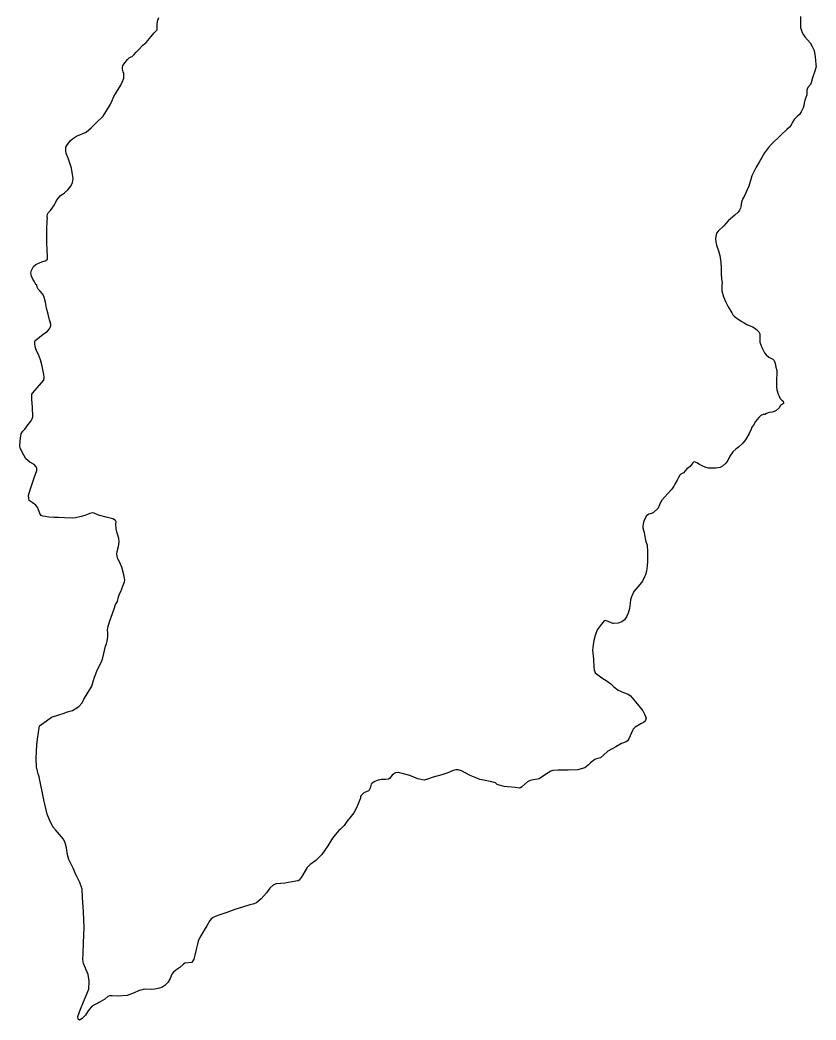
# Model space of a CAD drawing. Header units: millimetres. Extents: x 163919 to 195198, y 430116 to 478891.
# Drawn here: x 171621 to 175120, y 430116 to 434510 of the extents above; entities that cross this region are included whole.
import ezdxf

# ---------------------------------------------------------------- set-up
doc = ezdxf.new("R2010")
doc.units = ezdxf.units.MM
doc.layers.add('#SK(지방하천)_1', color=6, linetype='Continuous')
doc.layers.add('#SK(지방하천)_2', color=6, linetype='Continuous')

msp = doc.modelspace()

# ---------------------------------------------------------------- linework, layer by layer
at = {"layer": '#SK(지방하천)_1'}
msp.add_lwpolyline([(175051.4, 434525.8), (175051.6, 434497.4), (175052.6, 434477.7), (175059.5, 434455.5), (175065.2, 434445.2), (175071, 434436.5), (175082.7, 434422.9), (175094, 434410.5), (175101.2, 434397.2), (175111.9, 434376.2), (175116.7, 434348), (175118.3, 434333.9), (175119.6, 434313.1), (175120.1, 434305.4), (175114.7, 434285.9), (175105.4, 434255.8), (175099.2, 434233.9), (175095.6, 434226.7), (175084.4, 434213.6), (175081.3, 434206.1), (175080.2, 434201.3), (175080.3, 434191.6), (175079.4, 434180.8), (175071.3, 434157.6), (175068.1, 434144.7), (175065.9, 434134.5), (175063.1, 434124.8), (175059.3, 434114.8), (175054.7, 434106), (175047.2, 434095.5), (175037.1, 434085.8), (175033.1, 434082.3), (175024.7, 434073), (175017.5, 434061.9), (175010.9, 434048.3), (175004.2, 434039.3), (174992.3, 434029.3), (174967.4, 434004.9), (174923.6, 433963.8), (174910.6, 433949.4), (174893.1, 433926.1), (174870.5, 433886.1), (174857.1, 433863.8), (174838.6, 433824.7), (174824.2, 433780.5), (174804.4, 433734.6), (174798.5, 433725.2), (174793.1, 433709.8), (174789.2, 433688.7), (174788.7, 433683.1), (174784.5, 433674.3), (174777.5, 433665.3), (174763.6, 433652.7), (174735.6, 433629.1), (174715.1, 433605.6), (174690.4, 433582.9), (174683.4, 433573.4), (174679.4, 433559.1), (174679, 433548.9), (174680.5, 433534.8), (174683.2, 433521.1), (174691.2, 433495.3), (174697.1, 433475.4), (174701.6, 433445), (174702.6, 433420.3), (174703.4, 433393.5), (174704.5, 433374.7), (174707, 433355.6), (174706.6, 433344.4), (174705.6, 433329.9), (174706.4, 433320.3), (174713.6, 433293.7), (174723.6, 433269.9), (174733.9, 433249.3), (174750.7, 433223.1), (174754.5, 433214.9), (174762.4, 433207.2), (174777.4, 433196), (174793.8, 433184.7), (174804.2, 433178.8), (174816.3, 433172.8), (174826.9, 433167.2), (174842, 433162), (174859.1, 433150.7), (174869, 433139.9), (174872.7, 433131.2), (174872.8, 433111.4), (174872.6, 433099.9), (174873.2, 433094.9), (174881.4, 433071.8), (174893.7, 433047.3), (174900.7, 433039.6), (174913.3, 433028.5), (174930, 433019.3), (174935.9, 433013.5), (174940.1, 433000.1), (174943.6, 432984.2), (174948.3, 432969.9), (174948.5, 432957), (174946.2, 432930.8), (174946.6, 432908.2), (174945.9, 432898), (174948.6, 432885.5), (174954.5, 432865.7), (174957.5, 432857.5), (174961.7, 432848.5), (174969.9, 432840), (174975.8, 432835.4), (174977.8, 432829.1), (174977.8, 432825), (174964.6, 432815.6), (174957.6, 432806.2), (174944.6, 432794.1), (174935.6, 432789.2), (174926.8, 432786.9), (174914.2, 432786.2), (174902, 432781.1), (174895.7, 432777.3), (174887.2, 432776.7), (174877.5, 432771.6), (174869.5, 432763.9), (174854.8, 432746.4), (174844.7, 432730.4), (174838.2, 432720.5), (174834.4, 432712.4), (174825.6, 432693.3), (174810.9, 432665.2), (174798, 432651.1), (174780, 432633.9), (174767.8, 432624.6), (174755.1, 432613.1), (174741.8, 432593.9), (174732.1, 432575.2), (174724.3, 432562.4), (174709.3, 432549.2), (174698.4, 432543.5), (174679.5, 432541.3), (174661.2, 432540.4), (174648.2, 432541.1), (174637.3, 432544.1), (174625.5, 432548.5), (174608.5, 432556.7), (174596, 432563.7), (174587.2, 432568.9), (174582.2, 432567.8), (174578.8, 432563.7), (174575, 432557.9), (174567.2, 432547.8), (174552.5, 432538.5), (174544.5, 432529.5), (174537.3, 432520.4), (174526.3, 432514), (174522.1, 432509.8), (174516.4, 432500), (174509.8, 432488.5), (174500.3, 432470.3), (174495.4, 432461.8), (174485.8, 432448.1), (174468.4, 432429.3), (174442.4, 432399.8), (174434.5, 432386.6), (174432.8, 432380.1), (174426.7, 432365.8), (174406.3, 432346.3), (174397.6, 432341), (174385.8, 432338.6), (174374.9, 432331), (174367.1, 432318.8), (174361.7, 432303.9), (174358.3, 432286), (174359.1, 432278.4), (174365.1, 432258.3), (174368.7, 432232.2), (174372.1, 432218.2), (174378.4, 432202.8), (174379.9, 432172.9), (174379.6, 432144), (174379.1, 432130.7), (174377.6, 432111.1), (174375.4, 432088.9), (174370.9, 432071.9), (174367, 432062.8), (174357.7, 432045.1), (174345.9, 432029), (174319.6, 431998.8), (174309, 431975.3), (174304.5, 431962.6), (174302.8, 431947.8), (174300.5, 431924.3), (174294.2, 431903.6), (174287.3, 431888.2), (174278.3, 431875.2), (174266.3, 431865.9), (174250.7, 431860), (174230.4, 431857.9), (174227.7, 431858.5), (174213.6, 431863.7), (174202, 431869.3), (174194.3, 431871.9), (174188.6, 431869.6), (174171.9, 431848.5), (174158.2, 431829.9), (174148.9, 431806), (174143.2, 431783.6), (174141.2, 431764.6), (174137.8, 431741.7), (174141.8, 431701), (174143.1, 431666.2), (174145.2, 431654.3), (174150, 431642.3), (174166.4, 431628.5), (174178.2, 431619.3), (174202.2, 431604.4), (174218.4, 431592.6), (174231.8, 431579.7), (174251.1, 431564.9), (174273.9, 431555.9), (174294.7, 431547.3), (174304.5, 431540), (174334.2, 431505.9), (174353.6, 431482.4), (174358.3, 431474.9), (174365.6, 431459.4), (174371.3, 431449.6), (174373.5, 431442), (174371.3, 431433.2), (174369.6, 431429.2), (174362.5, 431423.4), (174350.4, 431418), (174325.4, 431402.3), (174317.2, 431393.8), (174314.1, 431388.7), (174298.5, 431355.1), (174292, 431342.6), (174286, 431338.8), (174265.8, 431331), (174240.6, 431316.2), (174224.5, 431308.1), (174205, 431296.9), (174185.9, 431279.7), (174172.4, 431268.3), (174156, 431263.7), (174148.2, 431261.5), (174129.3, 431246), (174120.3, 431237), (174113, 431231), (174103.6, 431224.8), (174088.1, 431219.7), (174073, 431216), (174030.8, 431214.2), (174001.2, 431214), (173985, 431214.1), (173963.8, 431212.1), (173954.3, 431210), (173942.3, 431202.1), (173918.5, 431186), (173903.4, 431176), (173895.4, 431173.7), (173876.9, 431171.5), (173863.5, 431169), (173852.2, 431162.6), (173827.8, 431141), (173821.8, 431136.3), (173816.5, 431135.3), (173798.3, 431138.3), (173763.6, 431141), (173748.8, 431142.8), (173728.1, 431147.5), (173718.3, 431151.4), (173711.2, 431158.2), (173694.7, 431163.2), (173650.6, 431171), (173642.3, 431173), (173622.3, 431181.2), (173599.8, 431190.5), (173561.7, 431210.5), (173547.2, 431215), (173536.5, 431215.9), (173525.7, 431212), (173501.8, 431202.5), (173474.8, 431193.1), (173436.7, 431182.8), (173413, 431173.7), (173398, 431169.8), (173370.7, 431175.5), (173335.5, 431191), (173307.5, 431197.8), (173284, 431203.3), (173272.3, 431202.8), (173266.1, 431199.5), (173262.6, 431196.7), (173257.8, 431191.4), (173245.4, 431177.2), (173240.9, 431174.5), (173227.5, 431173.3), (173210.7, 431172.5), (173195.6, 431170.7), (173180.8, 431163.7), (173169.1, 431157), (173164.8, 431151.8), (173160.1, 431134.1), (173155.6, 431126), (173152.8, 431123.8), (173132.4, 431113.6), (173127.7, 431109.6), (173121.4, 431102.1), (173118.7, 431097.6), (173117.5, 431091.5), (173114.2, 431079.9), (173108.4, 431065.4), (173102.3, 431051.7), (173088.3, 431026.4), (173076.9, 431011.9), (173057.5, 430988.3), (173045.5, 430970.1), (173030, 430955.1), (173023.5, 430948.6), (172999.9, 430920.7), (172990.1, 430908.1), (172974.4, 430881.2), (172947.9, 430843.5), (172921.1, 430816.6), (172896.1, 430798.8), (172884, 430786), (172874.4, 430770.9), (172864.4, 430753.4), (172857.4, 430742.5), (172848.8, 430730.5), (172844.1, 430727.8), (172834.5, 430725.5), (172800.9, 430720.8), (172786, 430718), (172768.2, 430716), (172747.8, 430715), (172735.8, 430710.2), (172720.2, 430695.8), (172711.9, 430684.9), (172704.8, 430675.4), (172681.7, 430648.2), (172671.7, 430639.3), (172660.6, 430631.4), (172644.1, 430625.4), (172631.6, 430622), (172599.5, 430612.1), (172565.1, 430602), (172531, 430589.2), (172500.2, 430578.1), (172478.9, 430570.9), (172464.9, 430563.6), (172455.7, 430553.5), (172442.6, 430530.5), (172431, 430510.6), (172412.2, 430478.6), (172404.8, 430462.6), (172399.7, 430443.8), (172395.7, 430426.1), (172390.1, 430401.7), (172385.5, 430383.1), (172376.6, 430369.4), (172345.5, 430365.3), (172340.3, 430362.2), (172324.3, 430347.3), (172306, 430335.4), (172294.4, 430325.4), (172288.3, 430317.4), (172281.4, 430298.3), (172271.2, 430280.7), (172257.5, 430268.1), (172244.3, 430259.2), (172235.1, 430256), (172213.4, 430251.7), (172201.1, 430250.6), (172168.4, 430251.2), (172146.8, 430245.5), (172142.4, 430244.4), (172123, 430235.5), (172092.9, 430223.2), (172052.6, 430220.3), (172026.3, 430222.3), (172014.2, 430222.1), (172007.9, 430218.8), (171994.2, 430207.9), (171973.9, 430195.9), (171949.5, 430183.5), (171936, 430174.5), (171925.7, 430162.9), (171918.7, 430152.5), (171909.1, 430137.2), (171895.3, 430122.6), (171883.1, 430116.1), (171876.7, 430120.2), (171875.6, 430131.1), (171887, 430164.3), (171900.8, 430196.5), (171923.5, 430252), (171925.9, 430287.1), (171921.1, 430315.7), (171900.7, 430364.2), (171898.3, 430382.4), (171899.4, 430408.1), (171900.7, 430455.2), (171903.1, 430522.1), (171899.9, 430591.2), (171896.7, 430653.8), (171894.3, 430691.5), (171884.7, 430721), (171867.4, 430755.1), (171855.5, 430784), (171835.6, 430821.8), (171830.1, 430841.7), (171825.5, 430872.1), (171819.9, 430894.9), (171812.1, 430911.2), (171777.1, 430951.4), (171766.1, 430965.5), (171750.9, 430996), (171741.5, 431020.1), (171726.8, 431083.3), (171705.2, 431184.1), (171701.5, 431197.8), (171698, 431209.8), (171694.6, 431228.2), (171692.9, 431264.7), (171695.2, 431325.3), (171697.7, 431350.5), (171707.8, 431408.9), (171738.1, 431430.9), (171759.8, 431446.5), (171792, 431456.7), (171811.2, 431463.2), (171830, 431470.1), (171852.1, 431476.7), (171864.3, 431482.8), (171879.8, 431494.2), (171894.1, 431510.5), (171902.4, 431525.4), (171911.9, 431541.6), (171937, 431583.3), (171940.2, 431593.2), (171949.4, 431622.5), (171961.4, 431656.8), (171979.4, 431690.3), (171985.5, 431707.8), (171997.9, 431758.6), (172001.3, 431769.6), (172005.5, 431787.9), (172007.8, 431803), (172007.8, 431816.8), (172006.6, 431831), (172009, 431846.9), (172017.5, 431874.8), (172022.5, 431885.5), (172034.9, 431922.8), (172041.5, 431941.2), (172049.6, 431955.4), (172054.5, 431975.2), (172059.1, 431988.8), (172064.8, 431999.2), (172077.9, 432033.4), (172081.1, 432042.1), (172081.8, 432048.6), (172078.3, 432072.3), (172068.4, 432105.9), (172056.7, 432131.8), (172052.1, 432142.2), (172048.2, 432153.7), (172047.5, 432164.3), (172048.4, 432175.1), (172054.2, 432196), (172056.5, 432207.1), (172057.2, 432217.7), (172055.4, 432232.3), (172046.8, 432261.8), (172043.9, 432273.5), (172042.3, 432296), (172043.8, 432305.7), (172041.1, 432311.6), (172029.8, 432317.8), (172000, 432325.6), (171967.1, 432334.7), (171947.1, 432342.7), (171940, 432345), (171928.4, 432342.1), (171906, 432332.6), (171890.6, 432328.5), (171865.3, 432322.7), (171850.6, 432320.5), (171816.7, 432322.5), (171789.1, 432324.3), (171770.2, 432324.7), (171748.4, 432325.8), (171732, 432328.5), (171722.4, 432329.4), (171714.2, 432333.2), (171708.9, 432341.6), (171700.4, 432366.2), (171691, 432377.7), (171674.8, 432389.9), (171661.3, 432398.2), (171660.1, 432408), (171659, 432420.5), (171666, 432446), (171683.8, 432498), (171695.4, 432530.6), (171695.2, 432540.2), (171692.3, 432547.2), (171683.4, 432556.9), (171665.2, 432567.9), (171647, 432582), (171637.6, 432598.2), (171622.1, 432629.3), (171621.4, 432640), (171623.3, 432673.8), (171626, 432691.6), (171634.6, 432703.8), (171642.1, 432711.6), (171657, 432733.3), (171664.8, 432741.1), (171670.9, 432749.4), (171675.2, 432757.9), (171677.9, 432766.2), (171676.5, 432809.1), (171673.7, 432843.1), (171673.4, 432866.5), (171677.6, 432872.5), (171726.2, 432928), (171727.7, 432940.1), (171726, 432952.4), (171718.4, 432989.7), (171712, 433017.4), (171703.4, 433039.7), (171695.8, 433054.2), (171689.9, 433070.3), (171686, 433085.3), (171686.2, 433094), (171688.4, 433101.6), (171693.4, 433106.9), (171722, 433128.3), (171741.9, 433143.4), (171750.7, 433152.5), (171754.4, 433159.2), (171757.4, 433167.2), (171756.6, 433174.1), (171751.2, 433192.5), (171744.9, 433217.9), (171738.4, 433243.5), (171733.3, 433269.7), (171725.7, 433296.5), (171719.7, 433307), (171709.8, 433318.1), (171701.9, 433327), (171697.6, 433336.1), (171694.7, 433346.2), (171690.6, 433348.3), (171683.1, 433362.2), (171678.1, 433371), (171672.1, 433384.7), (171669.5, 433397.8), (171672.3, 433409.1), (171680.3, 433426.5), (171690.9, 433436.4), (171709.9, 433444.8), (171721.2, 433448.3), (171732.2, 433451.3), (171739.2, 433455.8), (171742.4, 433459.2), (171742.6, 433463.2), (171742.2, 433471.3), (171740, 433530.2), (171739.9, 433589.3), (171740.6, 433627.1), (171740.4, 433631.1), (171742, 433637.8), (171740.9, 433642.1), (171741, 433648.3), (171742.8, 433656.4), (171745.3, 433662.4), (171755.4, 433672.4), (171773.2, 433697.9), (171779.5, 433711.3), (171785.9, 433723.6), (171797.8, 433737), (171817.6, 433751.4), (171831.3, 433764), (171843.9, 433779), (171852.2, 433794.6), (171854.7, 433814.2), (171848.5, 433859), (171833.4, 433902.6), (171824.5, 433924.2), (171822.9, 433936.2), (171822.7, 433946.1), (171823.5, 433951.6), (171826.9, 433958.6), (171841.3, 433979.6), (171851.5, 433987.4), (171870.3, 433999), (171911.7, 434016.6), (171933.6, 434036.7), (171956.8, 434057.6), (171987.5, 434087.5), (172018.3, 434137.3), (172026.8, 434155.8), (172033.3, 434173.5), (172045.6, 434193.3), (172064, 434224.1), (172070.7, 434237.3), (172078.2, 434254), (172078.3, 434275.6), (172075.1, 434283.1), (172071.9, 434293.5), (172071.6, 434302.4), (172072.9, 434308.9), (172078, 434316), (172094.5, 434336.2), (172103.1, 434345.8), (172114.6, 434350), (172121.1, 434356.9), (172132.7, 434369.5), (172143.1, 434380.6), (172162, 434399.9), (172175.5, 434411.5), (172198.4, 434437.7), (172211.6, 434454.4), (172224.9, 434467.6), (172223.6, 434489.6), (172226.2, 434504.5), (172232.3, 434521)], dxfattribs=at)
at = {"layer": '#SK(지방하천)_2'}
msp.add_lwpolyline([(175051.4, 434525.8), (175051.6, 434497.4), (175052.6, 434477.7), (175059.5, 434455.5), (175065.2, 434445.2), (175071, 434436.5), (175082.7, 434422.9), (175094, 434410.5), (175101.2, 434397.2), (175111.9, 434376.2), (175116.7, 434348), (175118.3, 434333.9), (175119.6, 434313.1), (175120.1, 434305.4), (175114.7, 434285.9), (175105.4, 434255.8), (175099.2, 434233.9), (175095.6, 434226.7), (175084.4, 434213.6), (175081.3, 434206.1), (175080.2, 434201.3), (175080.3, 434191.6), (175079.4, 434180.8), (175071.3, 434157.6), (175068.1, 434144.7), (175065.9, 434134.5), (175063.1, 434124.8), (175059.3, 434114.8), (175054.7, 434106), (175047.2, 434095.5), (175037.1, 434085.8), (175033.1, 434082.3), (175024.7, 434073), (175017.5, 434061.9), (175010.9, 434048.3), (175004.2, 434039.3), (174992.3, 434029.3), (174967.4, 434004.9), (174923.6, 433963.8), (174910.6, 433949.4), (174893.1, 433926.1), (174870.5, 433886.1), (174857.1, 433863.8), (174838.6, 433824.7), (174824.2, 433780.5), (174804.4, 433734.6), (174798.5, 433725.2), (174793.1, 433709.8), (174789.2, 433688.7), (174788.7, 433683.1), (174784.5, 433674.3), (174777.5, 433665.3), (174763.6, 433652.7), (174735.6, 433629.1), (174715.1, 433605.6), (174690.4, 433582.9), (174683.4, 433573.4), (174679.4, 433559.1), (174679, 433548.9), (174680.5, 433534.8), (174683.2, 433521.1), (174691.2, 433495.3), (174697.1, 433475.4), (174701.6, 433445), (174702.6, 433420.3), (174703.4, 433393.5), (174704.5, 433374.7), (174707, 433355.6), (174706.6, 433344.4), (174705.6, 433329.9), (174706.4, 433320.3), (174713.6, 433293.7), (174723.6, 433269.9), (174733.9, 433249.3), (174750.7, 433223.1), (174754.5, 433214.9), (174762.4, 433207.2), (174777.4, 433196), (174793.8, 433184.7), (174804.2, 433178.8), (174816.3, 433172.8), (174826.9, 433167.2), (174842, 433162), (174859.1, 433150.7), (174869, 433139.9), (174872.7, 433131.2), (174872.8, 433111.4), (174872.6, 433099.9), (174873.2, 433094.9), (174881.4, 433071.8), (174893.7, 433047.3), (174900.7, 433039.6), (174913.3, 433028.5), (174930, 433019.3), (174935.9, 433013.5), (174940.1, 433000.1), (174943.6, 432984.2), (174948.3, 432969.9), (174948.5, 432957), (174946.2, 432930.8), (174946.6, 432908.2), (174945.9, 432898), (174948.6, 432885.5), (174954.5, 432865.7), (174957.5, 432857.5), (174961.7, 432848.5), (174969.9, 432840), (174975.8, 432835.4), (174977.8, 432829.1), (174977.8, 432825), (174964.6, 432815.6), (174957.6, 432806.2), (174944.6, 432794.1), (174935.6, 432789.2), (174926.8, 432786.9), (174914.2, 432786.2), (174902, 432781.1), (174895.7, 432777.3), (174887.2, 432776.7), (174877.5, 432771.6), (174869.5, 432763.9), (174854.8, 432746.4), (174844.7, 432730.4), (174838.2, 432720.5), (174834.4, 432712.4), (174825.6, 432693.3), (174810.9, 432665.2), (174798, 432651.1), (174780, 432633.9), (174767.8, 432624.6), (174755.1, 432613.1), (174741.8, 432593.9), (174732.1, 432575.2), (174724.3, 432562.4), (174709.3, 432549.2), (174698.4, 432543.5), (174679.5, 432541.3), (174661.2, 432540.4), (174648.2, 432541.1), (174637.3, 432544.1), (174625.5, 432548.5), (174608.5, 432556.7), (174596, 432563.7), (174587.2, 432568.9), (174582.2, 432567.8), (174578.8, 432563.7), (174575, 432557.9), (174567.2, 432547.8), (174552.5, 432538.5), (174544.5, 432529.5), (174537.3, 432520.4), (174526.3, 432514), (174522.1, 432509.8), (174516.4, 432500), (174509.8, 432488.5), (174500.3, 432470.3), (174495.4, 432461.8), (174485.8, 432448.1), (174468.4, 432429.3), (174442.4, 432399.8), (174434.5, 432386.6), (174432.8, 432380.1), (174426.7, 432365.8), (174406.3, 432346.3), (174397.6, 432341), (174385.8, 432338.6), (174374.9, 432331), (174367.1, 432318.8), (174361.7, 432303.9), (174358.3, 432286), (174359.1, 432278.4), (174365.1, 432258.3), (174368.7, 432232.2), (174372.1, 432218.2), (174378.4, 432202.8), (174379.9, 432172.9), (174379.6, 432144), (174379.1, 432130.7), (174377.6, 432111.1), (174375.4, 432088.9), (174370.9, 432071.9), (174367, 432062.8), (174357.7, 432045.1), (174345.9, 432029), (174319.6, 431998.8), (174309, 431975.3), (174304.5, 431962.6), (174302.8, 431947.8), (174300.5, 431924.3), (174294.2, 431903.6), (174287.3, 431888.2), (174278.3, 431875.2), (174266.3, 431865.9), (174250.7, 431860), (174230.4, 431857.9), (174227.7, 431858.5), (174213.6, 431863.7), (174202, 431869.3), (174194.3, 431871.9), (174188.6, 431869.6), (174171.9, 431848.5), (174158.2, 431829.9), (174148.9, 431806), (174143.2, 431783.6), (174141.2, 431764.6), (174137.8, 431741.7), (174141.8, 431701), (174143.1, 431666.2), (174145.2, 431654.3), (174150, 431642.3), (174166.4, 431628.5), (174178.2, 431619.3), (174202.2, 431604.4), (174218.4, 431592.6), (174231.8, 431579.7), (174251.1, 431564.9), (174273.9, 431555.9), (174294.7, 431547.3), (174304.5, 431540), (174334.2, 431505.9), (174353.6, 431482.4), (174358.3, 431474.9), (174365.6, 431459.4), (174371.3, 431449.6), (174373.5, 431442), (174371.3, 431433.2), (174369.6, 431429.2), (174362.5, 431423.4), (174350.4, 431418), (174325.4, 431402.3), (174317.2, 431393.8), (174314.1, 431388.7), (174298.5, 431355.1), (174292, 431342.6), (174286, 431338.8), (174265.8, 431331), (174240.6, 431316.2), (174224.5, 431308.1), (174205, 431296.9), (174185.9, 431279.7), (174172.4, 431268.3), (174156, 431263.7), (174148.2, 431261.5), (174129.3, 431246), (174120.3, 431237), (174113, 431231), (174103.6, 431224.8), (174088.1, 431219.7), (174073, 431216), (174030.8, 431214.2), (174001.2, 431214), (173985, 431214.1), (173963.8, 431212.1), (173954.3, 431210), (173942.3, 431202.1), (173918.5, 431186), (173903.4, 431176), (173895.4, 431173.7), (173876.9, 431171.5), (173863.5, 431169), (173852.2, 431162.6), (173827.8, 431141), (173821.8, 431136.3), (173816.5, 431135.3), (173798.3, 431138.3), (173763.6, 431141), (173748.8, 431142.8), (173728.1, 431147.5), (173718.3, 431151.4), (173711.2, 431158.2), (173694.7, 431163.2), (173650.6, 431171), (173642.3, 431173), (173622.3, 431181.2), (173599.8, 431190.5), (173561.7, 431210.5), (173547.2, 431215), (173536.5, 431215.9), (173525.7, 431212), (173501.8, 431202.5), (173474.8, 431193.1), (173436.7, 431182.8), (173413, 431173.7), (173398, 431169.8), (173370.7, 431175.5), (173335.5, 431191), (173307.5, 431197.8), (173284, 431203.3), (173272.3, 431202.8), (173266.1, 431199.5), (173262.6, 431196.7), (173257.8, 431191.4), (173245.4, 431177.2), (173240.9, 431174.5), (173227.5, 431173.3), (173210.7, 431172.5), (173195.6, 431170.7), (173180.8, 431163.7), (173169.1, 431157), (173164.8, 431151.8), (173160.1, 431134.1), (173155.6, 431126), (173152.8, 431123.8), (173132.4, 431113.6), (173127.7, 431109.6), (173121.4, 431102.1), (173118.7, 431097.6), (173117.5, 431091.5), (173114.2, 431079.9), (173108.4, 431065.4), (173102.3, 431051.7), (173088.3, 431026.4), (173076.9, 431011.9), (173057.5, 430988.3), (173045.5, 430970.1), (173030, 430955.1), (173023.5, 430948.6), (172999.9, 430920.7), (172990.1, 430908.1), (172974.4, 430881.2), (172947.9, 430843.5), (172921.1, 430816.6), (172896.1, 430798.8), (172884, 430786), (172874.4, 430770.9), (172864.4, 430753.4), (172857.4, 430742.5), (172848.8, 430730.5), (172844.1, 430727.8), (172834.5, 430725.5), (172800.9, 430720.8), (172786, 430718), (172768.2, 430716), (172747.8, 430715), (172735.8, 430710.2), (172720.2, 430695.8), (172711.9, 430684.9), (172704.8, 430675.4), (172681.7, 430648.2), (172671.7, 430639.3), (172660.6, 430631.4), (172644.1, 430625.4), (172631.6, 430622), (172599.5, 430612.1), (172565.1, 430602), (172531, 430589.2), (172500.2, 430578.1), (172478.9, 430570.9), (172464.9, 430563.6), (172455.7, 430553.5), (172442.6, 430530.5), (172431, 430510.6), (172412.2, 430478.6), (172404.8, 430462.6), (172399.7, 430443.8), (172395.7, 430426.1), (172390.1, 430401.7), (172385.5, 430383.1), (172376.6, 430369.4), (172345.5, 430365.3), (172340.3, 430362.2), (172324.3, 430347.3), (172306, 430335.4), (172294.4, 430325.4), (172288.3, 430317.4), (172281.4, 430298.3), (172271.2, 430280.7), (172257.5, 430268.1), (172244.3, 430259.2), (172235.1, 430256), (172213.4, 430251.7), (172201.1, 430250.6), (172168.4, 430251.2), (172146.8, 430245.5), (172142.4, 430244.4), (172123, 430235.5), (172092.9, 430223.2), (172052.6, 430220.3), (172026.3, 430222.3), (172014.2, 430222.1), (172007.9, 430218.8), (171994.2, 430207.9), (171973.9, 430195.9), (171949.5, 430183.5), (171936, 430174.5), (171925.7, 430162.9), (171918.7, 430152.5), (171909.1, 430137.2), (171895.3, 430122.6), (171883.1, 430116.1), (171876.7, 430120.2), (171875.6, 430131.1), (171887, 430164.3), (171900.8, 430196.5), (171923.5, 430252), (171925.9, 430287.1), (171921.1, 430315.7), (171900.7, 430364.2), (171898.3, 430382.4), (171899.4, 430408.1), (171900.7, 430455.2), (171903.1, 430522.1), (171899.9, 430591.2), (171896.7, 430653.8), (171894.3, 430691.5), (171884.7, 430721), (171867.4, 430755.1), (171855.5, 430784), (171835.6, 430821.8), (171830.1, 430841.7), (171825.5, 430872.1), (171819.9, 430894.9), (171812.1, 430911.2), (171777.1, 430951.4), (171766.1, 430965.5), (171750.9, 430996), (171741.5, 431020.1), (171726.8, 431083.3), (171705.2, 431184.1), (171701.5, 431197.8), (171698, 431209.8), (171694.6, 431228.2), (171692.9, 431264.7), (171695.2, 431325.3), (171697.7, 431350.5), (171707.8, 431408.9), (171738.1, 431430.9), (171759.8, 431446.5), (171792, 431456.7), (171811.2, 431463.2), (171830, 431470.1), (171852.1, 431476.7), (171864.3, 431482.8), (171879.8, 431494.2), (171894.1, 431510.5), (171902.4, 431525.4), (171911.9, 431541.6), (171937, 431583.3), (171940.2, 431593.2), (171949.4, 431622.5), (171961.4, 431656.8), (171979.4, 431690.3), (171985.5, 431707.8), (171997.9, 431758.6), (172001.3, 431769.6), (172005.5, 431787.9), (172007.8, 431803), (172007.8, 431816.8), (172006.6, 431831), (172009, 431846.9), (172017.5, 431874.8), (172022.5, 431885.5), (172034.9, 431922.8), (172041.5, 431941.2), (172049.6, 431955.4), (172054.5, 431975.2), (172059.1, 431988.8), (172064.8, 431999.2), (172077.9, 432033.4), (172081.1, 432042.1), (172081.8, 432048.6), (172078.3, 432072.3), (172068.4, 432105.9), (172056.7, 432131.8), (172052.1, 432142.2), (172048.2, 432153.7), (172047.5, 432164.3), (172048.4, 432175.1), (172054.2, 432196), (172056.5, 432207.1), (172057.2, 432217.7), (172055.4, 432232.3), (172046.8, 432261.8), (172043.9, 432273.5), (172042.3, 432296), (172043.8, 432305.7), (172041.1, 432311.6), (172029.8, 432317.8), (172000, 432325.6), (171967.1, 432334.7), (171947.1, 432342.7), (171940, 432345), (171928.4, 432342.1), (171906, 432332.6), (171890.6, 432328.5), (171865.3, 432322.7), (171850.6, 432320.5), (171816.7, 432322.5), (171789.1, 432324.3), (171770.2, 432324.7), (171748.4, 432325.8), (171732, 432328.5), (171722.4, 432329.4), (171714.2, 432333.2), (171708.9, 432341.6), (171700.4, 432366.2), (171691, 432377.7), (171674.8, 432389.9), (171661.3, 432398.2), (171660.1, 432408), (171659, 432420.5), (171666, 432446), (171683.8, 432498), (171695.4, 432530.6), (171695.2, 432540.2), (171692.3, 432547.2), (171683.4, 432556.9), (171665.2, 432567.9), (171647, 432582), (171637.6, 432598.2), (171622.1, 432629.3), (171621.4, 432640), (171623.3, 432673.8), (171626, 432691.6), (171634.6, 432703.8), (171642.1, 432711.6), (171657, 432733.3), (171664.8, 432741.1), (171670.9, 432749.4), (171675.2, 432757.9), (171677.9, 432766.2), (171676.5, 432809.1), (171673.7, 432843.1), (171673.4, 432866.5), (171677.6, 432872.5), (171726.2, 432928), (171727.7, 432940.1), (171726, 432952.4), (171718.4, 432989.7), (171712, 433017.4), (171703.4, 433039.7), (171695.8, 433054.2), (171689.9, 433070.3), (171686, 433085.3), (171686.2, 433094), (171688.4, 433101.6), (171693.4, 433106.9), (171722, 433128.3), (171741.9, 433143.4), (171750.7, 433152.5), (171754.4, 433159.2), (171757.4, 433167.2), (171756.6, 433174.1), (171751.2, 433192.5), (171744.9, 433217.9), (171738.4, 433243.5), (171733.3, 433269.7), (171725.7, 433296.5), (171719.7, 433307), (171709.8, 433318.1), (171701.9, 433327), (171697.6, 433336.1), (171694.7, 433346.2), (171690.6, 433348.3), (171683.1, 433362.2), (171678.1, 433371), (171672.1, 433384.7), (171669.5, 433397.8), (171672.3, 433409.1), (171680.3, 433426.5), (171690.9, 433436.4), (171709.9, 433444.8), (171721.2, 433448.3), (171732.2, 433451.3), (171739.2, 433455.8), (171742.4, 433459.2), (171742.6, 433463.2), (171742.2, 433471.3), (171740, 433530.2), (171739.9, 433589.3), (171740.6, 433627.1), (171740.4, 433631.1), (171742, 433637.8), (171740.9, 433642.1), (171741, 433648.3), (171742.8, 433656.4), (171745.3, 433662.4), (171755.4, 433672.4), (171773.2, 433697.9), (171779.5, 433711.3), (171785.9, 433723.6), (171797.8, 433737), (171817.6, 433751.4), (171831.3, 433764), (171843.9, 433779), (171852.2, 433794.6), (171854.7, 433814.2), (171848.5, 433859), (171833.4, 433902.6), (171824.5, 433924.2), (171822.9, 433936.2), (171822.7, 433946.1), (171823.5, 433951.6), (171826.9, 433958.6), (171841.3, 433979.6), (171851.5, 433987.4), (171870.3, 433999), (171911.7, 434016.6), (171933.6, 434036.7), (171956.8, 434057.6), (171987.5, 434087.5), (172018.3, 434137.3), (172026.8, 434155.8), (172033.3, 434173.5), (172045.6, 434193.3), (172064, 434224.1), (172070.7, 434237.3), (172078.2, 434254), (172078.3, 434275.6), (172075.1, 434283.1), (172071.9, 434293.5), (172071.6, 434302.4), (172072.9, 434308.9), (172078, 434316), (172094.5, 434336.2), (172103.1, 434345.8), (172114.6, 434350), (172121.1, 434356.9), (172132.7, 434369.5), (172143.1, 434380.6), (172162, 434399.9), (172175.5, 434411.5), (172198.4, 434437.7), (172211.6, 434454.4), (172224.9, 434467.6), (172223.6, 434489.6), (172226.2, 434504.5), (172232.3, 434521)], dxfattribs=at)

doc.saveas('drawing.dxf')
